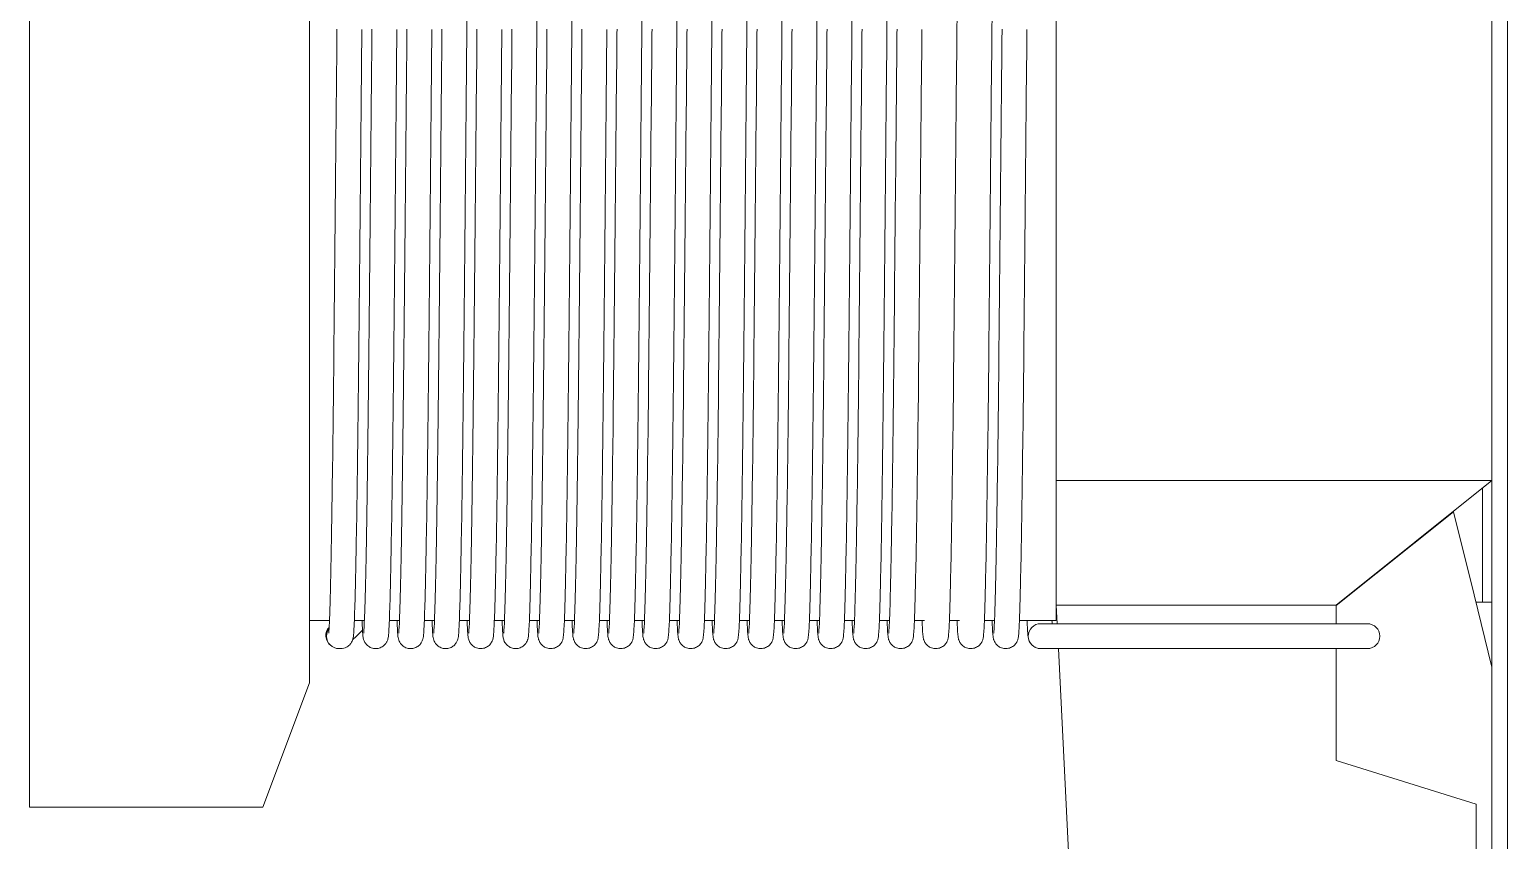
# Model space of a CAD drawing. Header units: millimetres. Extents: x 0 to 420, y 0 to 297.
# Drawn here: x 195.821 to 200.571, y 191.795 to 194.401 of the extents above; entities that cross this region are included whole.
import ezdxf

# ---------------------------------------------------------------- set-up
doc = ezdxf.new("R2010")
doc.units = ezdxf.units.MM

# ---------------------------------------------------------------- blocks, each defined once
blk = doc.blocks.new('A$Cca01fdc4')
at = {"color": 0, "linetype": 'Continuous', "lineweight": 0, "extrusion": (0, 1, 0)}
for p, q in [((99.3566, 0), (96.6783, 0)), ((108.204, 0), (99.3566, 0)), ((95.3, -0.05), (98.2, -0.05)), ((98.2, -0.05), (98.591, -0.05)), ((98.2, -1.45), (98.2, -0.05)), ((98.6, -0.55), (98.2, -0.05)), ((98.224, -0.08), (98.591, -0.08)), ((98.5674, -0.1074), (98.8, -0.05)), ((98.591, -0.05), (98.591, -0.08)), ((98.591, -0.05), (98.8, -0.05)), ((98.591, -0.08), (98.591, -0.1016)), ((98.8, -0.05), (99.6, -0.05)), ((98.5674, -0.1074), (98.3, -0.1734)), ((99.1, -0.55), (99.24, -0.1)), ((99.4, -0.1), (99.24, -0.1)), ((98.6013, -0.55), (98.3, -0.1734)), ((98.66, -0.45), (98.66, -0.53)), ((98.74, -0.53), (98.74, -0.45)), ((98.591, -0.5371), (98.591, -0.5387)), ((98.6, -1.45), (98.6, -0.55)), ((98.66, -0.55), (98.6, -0.55)), ((98.66, -1.42), (98.66, -0.53)), ((98.74, -1.42), (98.74, -0.53)), ((99.1, -0.55), (98.74, -0.55)), ((98.66, -1.42), (98.66, -1.5)), ((98.74, -1.443), (99.6, -1.4)), ((98.74, -1.5), (98.74, -1.42)), ((95.3, -1.45), (98.2, -1.45)), ((98.6, -1.45), (98.2, -1.45)), ((98.6, -1.45), (98.66, -1.447)), ((98.65, -1.45), (98.6, -1.45)), ((98.65, -1.45), (98.65, -1.5686)), ((98.65, -1.6486), (98.65, -1.6811)), ((98.65, -1.7611), (98.65, -1.7936)), ((98.65, -1.8736), (98.65, -1.9061)), ((98.65, -1.9861), (98.65, -2.0186)), ((98.65, -2.0986), (98.65, -2.1311)), ((98.65, -2.2111), (98.65, -2.2436)), ((98.65, -2.3236), (98.65, -2.3561)), ((98.65, -2.4361), (98.65, -2.4686)), ((98.65, -2.5486), (98.65, -2.5811)), ((98.65, -2.6611), (98.65, -2.6936)), ((98.65, -2.7736), (98.65, -2.8061)), ((98.65, -2.8861), (98.65, -2.9186)), ((98.65, -2.9986), (98.65, -3.0311)), ((98.65, -3.1111), (98.65, -3.1436)), ((98.65, -3.2236), (98.65, -3.2561)), ((98.65, -3.3361), (98.65, -3.3686)), ((98.65, -3.4486), (98.65, -3.4811)), ((98.65, -3.5611), (98.65, -3.5936)), ((98.65, -3.6736), (98.65, -3.7061)), ((98.74, -3.7555), (98.74, -3.75)), ((98.65, -3.7861), (98.65, -3.85)), ((94.65, -3.85), (98.85, -3.85)), ((98.85, -3.85), (99.25, -4)), ((99.25, -4), (99.25, -4.75)), ((99.25, -4.75), (94.575, -4.75))]:
    blk.add_line(p, q, dxfattribs=at)
at = {"color": 0, "linetype": 'Continuous', "lineweight": 0}
for start, end in [(90, 180), (0, 90)]:
    blk.add_arc((98.7, -0.45), 0.04, start, end, dxfattribs=at)
at = {"color": 0, "linetype": 'Continuous', "lineweight": 0, "extrusion": (0, 0, -1)}
for start, end in [(270, 0), (180, 270)]:
    blk.add_arc((-98.7, -1.5), 0.04, start, end, dxfattribs=at)
for centre, major_axis, ratio, start_param, end_param in [((98.7012, -3.76), (-0.0307, -0.0256), 0.902328, -0.926295, -0.058347), ((98.7, -3.7555), (-0.04, 0), 0.999958, -1.570796, -0.967192), ((98.7, -3.7555), (0.04, 0), 0.999958, 0, 1.570796), ((98.7012, -3.76), (-0.0307, -0.0256), 0.902328, -1.788245, -0.926295)]:
    blk.add_ellipse(centre, major_axis=major_axis, ratio=ratio, start_param=start_param, end_param=end_param, dxfattribs=at)
at = {"color": 0, "linetype": 'Continuous', "lineweight": 0}
blk.add_ellipse((98.7, -3.7555), major_axis=(0.0135, -0.0378), ratio=0.995584, start_param=-0.99229, end_param=-0.9485, dxfattribs=at)
for points in [[(98.65, -1.4639), (98.6535, -1.4637), (98.6569, -1.4636), (98.66, -1.4634)], [(98.6805, -3.68), (98.6914, -3.6905), (98.7017, -3.701), (98.7115, -3.7115)]]:
    blk.add_open_spline(points, degree=3, dxfattribs=at)
for points, knots in [([(98.7364, -1.5167), (98.7359, -1.5176), (98.7355, -1.5185), (98.7329, -1.5232), (98.7302, -1.5265), (98.725, -1.5315), (98.7224, -1.5333), (98.7181, -1.5359), (98.7164, -1.5367), (98.7128, -1.5382), (98.7113, -1.5386), (98.7074, -1.5397), (98.7058, -1.54), (98.6996, -1.541), (98.696, -1.5414), (98.6813, -1.5425), (98.6678, -1.5432), (98.6499, -1.5439)], [0.011865, 0.011865, 0.011865, 0.011865, 0.015143, 0.015143, 0.0299966, 0.0299966, 0.0437881, 0.0437881, 0.0573662, 0.0573662, 0.0766593, 0.0766593, 0.1169136, 0.1169136, 0.2374897, 0.2374897, 0.4686336, 0.4686336, 0.4686336, 0.4686336]), ([(96.7504, -1.5444), (96.9611, -1.5464), (97.1745, -1.5485), (97.5743, -1.5523), (97.7658, -1.554), (98.1018, -1.5578), (98.2507, -1.5598), (98.4869, -1.5639), (98.5772, -1.566), (98.661, -1.5689), (98.6804, -1.5699), (98.6964, -1.5712), (98.6993, -1.5715), (98.7046, -1.5723), (98.7065, -1.5724), (98.7127, -1.5744), (98.7141, -1.5748), (98.7178, -1.5765), (98.7203, -1.5777), (98.7258, -1.5817), (98.729, -1.5845), (98.7344, -1.5915), (98.7367, -1.5958), (98.7396, -1.605), (98.7402, -1.61), (98.7396, -1.6198), (98.7384, -1.6247), (98.7345, -1.6333), (98.7318, -1.6372), (98.726, -1.6432), (98.723, -1.6455), (98.7154, -1.65), (98.7124, -1.6508), (98.7082, -1.652), (98.7067, -1.6523), (98.7016, -1.6533), (98.6988, -1.6535), (98.6853, -1.6548), (98.6707, -1.6556), (98.65, -1.6564)], [0, 0, 0, 0, 0.632089, 0.632089, 1.266059, 1.266059, 1.900317, 1.900317, 2.534908, 2.534908, 2.850729, 2.850729, 2.937085, 2.937085, 3.0019, 3.0019, 3.017196, 3.017196, 3.033329, 3.033329, 3.049205, 3.049205, 3.065037, 3.065037, 3.080855, 3.080855, 3.096674, 3.096674, 3.112506, 3.112506, 3.128381, 3.128381, 3.160437, 3.160437, 3.191681, 3.191681, 3.285303, 3.285303, 3.553674, 3.553674, 3.553674, 3.553674]), ([(94.8091, -1.6301), (94.8091, -1.6301), (94.8105, -1.6303), (94.8196, -1.6312), (94.8353, -1.632), (94.9026, -1.6347), (94.9773, -1.6365), (95.1834, -1.6404), (95.3223, -1.6425), (95.642, -1.6463), (95.8272, -1.648), (96.2189, -1.6518), (96.4305, -1.6538), (96.6776, -1.6562), (96.714, -1.6565), (96.7504, -1.6569)], [3.205557, 3.205557, 3.205557, 3.205557, 3.283757, 3.283757, 3.565523, 3.565523, 4.143933, 4.143933, 4.77419, 4.77419, 5.407305, 5.407305, 6.040731, 6.040731, 6.149872, 6.149872, 6.149872, 6.149872]), ([(98.6909, -1.6511), (98.6909, -1.6511), (98.6909, -1.6511), (98.6908, -1.6511), (98.6878, -1.6507), (98.671, -1.6495), (98.6457, -1.6483), (98.5502, -1.6453), (98.4586, -1.6433), (98.2207, -1.6394), (98.0691, -1.6374), (97.7285, -1.6337), (97.535, -1.6319), (97.1457, -1.6282), (96.9466, -1.6263), (96.7496, -1.6244)], [3.205953, 3.205953, 3.205953, 3.205953, 3.207953, 3.207953, 3.327731, 3.327731, 3.688218, 3.688218, 4.294424, 4.294424, 4.926047, 4.926047, 5.559335, 5.559335, 6.1502, 6.1502, 6.1502, 6.1502]), ([(96.7504, -1.6569), (96.9611, -1.6589), (97.1745, -1.661), (97.5743, -1.6648), (97.7658, -1.6665), (98.1018, -1.6703), (98.2507, -1.6723), (98.4869, -1.6764), (98.5772, -1.6785), (98.661, -1.6814), (98.6804, -1.6824), (98.6964, -1.6837), (98.6993, -1.684), (98.7046, -1.6848), (98.7065, -1.6849), (98.7127, -1.6869), (98.7141, -1.6873), (98.7178, -1.689), (98.7203, -1.6902), (98.7258, -1.6942), (98.729, -1.697), (98.7344, -1.704), (98.7367, -1.7083), (98.7396, -1.7175), (98.7402, -1.7225), (98.7396, -1.7323), (98.7384, -1.7372), (98.7345, -1.7458), (98.7318, -1.7497), (98.726, -1.7557), (98.723, -1.758), (98.7154, -1.7625), (98.7124, -1.7633), (98.7082, -1.7645), (98.7067, -1.7648), (98.7016, -1.7658), (98.6988, -1.766), (98.6853, -1.7673), (98.6707, -1.7681), (98.65, -1.7689)], [0, 0, 0, 0, 0.632089, 0.632089, 1.266059, 1.266059, 1.900317, 1.900317, 2.534908, 2.534908, 2.850729, 2.850729, 2.937085, 2.937085, 3.0019, 3.0019, 3.017196, 3.017196, 3.033329, 3.033329, 3.049205, 3.049205, 3.065037, 3.065037, 3.080855, 3.080855, 3.096674, 3.096674, 3.112506, 3.112506, 3.128381, 3.128381, 3.160437, 3.160437, 3.191681, 3.191681, 3.285303, 3.285303, 3.553674, 3.553674, 3.553674, 3.553674]), ([(94.8091, -1.7426), (94.8091, -1.7426), (94.8105, -1.7428), (94.8196, -1.7437), (94.8353, -1.7445), (94.9026, -1.7472), (94.9773, -1.749), (95.1834, -1.7529), (95.3223, -1.755), (95.642, -1.7588), (95.8272, -1.7605), (96.2189, -1.7643), (96.4305, -1.7663), (96.6776, -1.7687), (96.714, -1.769), (96.7504, -1.7694)], [3.205557, 3.205557, 3.205557, 3.205557, 3.283757, 3.283757, 3.565523, 3.565523, 4.143933, 4.143933, 4.77419, 4.77419, 5.407305, 5.407305, 6.040731, 6.040731, 6.149872, 6.149872, 6.149872, 6.149872]), ([(96.7504, -1.7694), (96.9611, -1.7714), (97.1745, -1.7735), (97.5743, -1.7773), (97.7658, -1.779), (98.1018, -1.7828), (98.2507, -1.7848), (98.4869, -1.7889), (98.5772, -1.791), (98.661, -1.7939), (98.6804, -1.7949), (98.6964, -1.7962), (98.6993, -1.7965), (98.7046, -1.7973), (98.7065, -1.7974), (98.7127, -1.7994), (98.7141, -1.7998), (98.7178, -1.8015), (98.7203, -1.8027), (98.7258, -1.8067), (98.729, -1.8095), (98.7344, -1.8165), (98.7367, -1.8208), (98.7396, -1.83), (98.7402, -1.835), (98.7396, -1.8448), (98.7384, -1.8497), (98.7345, -1.8583), (98.7318, -1.8622), (98.726, -1.8682), (98.723, -1.8705), (98.7154, -1.875), (98.7124, -1.8758), (98.7082, -1.877), (98.7067, -1.8773), (98.7016, -1.8783), (98.6988, -1.8785), (98.6853, -1.8798), (98.6707, -1.8806), (98.65, -1.8814)], [0, 0, 0, 0, 0.632089, 0.632089, 1.266059, 1.266059, 1.900317, 1.900317, 2.534908, 2.534908, 2.850729, 2.850729, 2.937085, 2.937085, 3.0019, 3.0019, 3.017196, 3.017196, 3.033329, 3.033329, 3.049205, 3.049205, 3.065037, 3.065037, 3.080855, 3.080855, 3.096674, 3.096674, 3.112506, 3.112506, 3.128381, 3.128381, 3.160437, 3.160437, 3.191681, 3.191681, 3.285303, 3.285303, 3.553674, 3.553674, 3.553674, 3.553674]), ([(96.7504, -1.8819), (96.9611, -1.8839), (97.1745, -1.886), (97.5743, -1.8898), (97.7658, -1.8915), (98.1018, -1.8953), (98.2507, -1.8973), (98.4869, -1.9014), (98.5772, -1.9035), (98.661, -1.9064), (98.6804, -1.9074), (98.6964, -1.9087), (98.6993, -1.909), (98.7046, -1.9098), (98.7065, -1.9099), (98.7127, -1.9119), (98.7141, -1.9123), (98.7178, -1.914), (98.7203, -1.9152), (98.7258, -1.9192), (98.729, -1.922), (98.7344, -1.929), (98.7367, -1.9333), (98.7396, -1.9425), (98.7402, -1.9475), (98.7396, -1.9573), (98.7384, -1.9622), (98.7345, -1.9708), (98.7318, -1.9747), (98.726, -1.9807), (98.723, -1.983), (98.7154, -1.9875), (98.7124, -1.9883), (98.7082, -1.9895), (98.7067, -1.9898), (98.7016, -1.9908), (98.6988, -1.991), (98.6853, -1.9923), (98.6707, -1.9931), (98.65, -1.9939)], [0, 0, 0, 0, 0.632089, 0.632089, 1.266059, 1.266059, 1.900317, 1.900317, 2.534908, 2.534908, 2.850729, 2.850729, 2.937085, 2.937085, 3.0019, 3.0019, 3.017196, 3.017196, 3.033329, 3.033329, 3.049205, 3.049205, 3.065037, 3.065037, 3.080855, 3.080855, 3.096674, 3.096674, 3.112506, 3.112506, 3.128381, 3.128381, 3.160437, 3.160437, 3.191681, 3.191681, 3.285303, 3.285303, 3.553674, 3.553674, 3.553674, 3.553674]), ([(94.8091, -1.9676), (94.8091, -1.9676), (94.8105, -1.9678), (94.8196, -1.9687), (94.8353, -1.9695), (94.9026, -1.9722), (94.9773, -1.974), (95.1834, -1.9779), (95.3223, -1.98), (95.642, -1.9838), (95.8272, -1.9855), (96.2189, -1.9893), (96.4305, -1.9913), (96.6776, -1.9937), (96.714, -1.994), (96.7504, -1.9944)], [3.205557, 3.205557, 3.205557, 3.205557, 3.283757, 3.283757, 3.565523, 3.565523, 4.143933, 4.143933, 4.77419, 4.77419, 5.407305, 5.407305, 6.040731, 6.040731, 6.149872, 6.149872, 6.149872, 6.149872]), ([(98.6909, -1.9886), (98.6909, -1.9886), (98.6894, -1.9884), (98.6799, -1.9876), (98.6641, -1.9867), (98.5961, -1.984), (98.5208, -1.9822), (98.3133, -1.9783), (98.1739, -1.9762), (97.8534, -1.9724), (97.6679, -1.9707), (97.2758, -1.9669), (97.0641, -1.9649), (96.8187, -1.9625), (96.7842, -1.9622), (96.7496, -1.9619)], [3.20597, 3.20597, 3.20597, 3.20597, 3.287447, 3.287447, 3.569202, 3.569202, 4.149794, 4.149794, 4.780076, 4.780076, 5.4132, 5.4132, 6.04663, 6.04663, 6.150267, 6.150267, 6.150267, 6.150267]), ([(96.7504, -1.9944), (96.9611, -1.9964), (97.1745, -1.9985), (97.5743, -2.0023), (97.7658, -2.004), (98.1018, -2.0078), (98.2507, -2.0098), (98.4869, -2.0139), (98.5772, -2.016), (98.661, -2.0189), (98.6804, -2.0199), (98.6964, -2.0212), (98.6993, -2.0215), (98.7046, -2.0223), (98.7065, -2.0224), (98.7127, -2.0244), (98.7141, -2.0248), (98.7178, -2.0265), (98.7203, -2.0277), (98.7258, -2.0317), (98.729, -2.0345), (98.7344, -2.0415), (98.7367, -2.0458), (98.7396, -2.055), (98.7402, -2.06), (98.7396, -2.0698), (98.7384, -2.0747), (98.7345, -2.0833), (98.7318, -2.0872), (98.726, -2.0932), (98.723, -2.0955), (98.7154, -2.1), (98.7124, -2.1008), (98.7082, -2.102), (98.7067, -2.1023), (98.7016, -2.1033), (98.6988, -2.1035), (98.6853, -2.1048), (98.6707, -2.1056), (98.65, -2.1064)], [0, 0, 0, 0, 0.632089, 0.632089, 1.266059, 1.266059, 1.900317, 1.900317, 2.534908, 2.534908, 2.850729, 2.850729, 2.937085, 2.937085, 3.0019, 3.0019, 3.017196, 3.017196, 3.033329, 3.033329, 3.049205, 3.049205, 3.065037, 3.065037, 3.080855, 3.080855, 3.096674, 3.096674, 3.112506, 3.112506, 3.128381, 3.128381, 3.160437, 3.160437, 3.191681, 3.191681, 3.285303, 3.285303, 3.553674, 3.553674, 3.553674, 3.553674]), ([(94.8091, -2.0801), (94.8091, -2.0801), (94.8105, -2.0803), (94.8196, -2.0812), (94.8353, -2.082), (94.9026, -2.0847), (94.9773, -2.0865), (95.1834, -2.0904), (95.3223, -2.0925), (95.642, -2.0963), (95.8272, -2.098), (96.2189, -2.1018), (96.4305, -2.1038), (96.6776, -2.1062), (96.714, -2.1065), (96.7504, -2.1069)], [3.205557, 3.205557, 3.205557, 3.205557, 3.283757, 3.283757, 3.565523, 3.565523, 4.143933, 4.143933, 4.77419, 4.77419, 5.407305, 5.407305, 6.040731, 6.040731, 6.149872, 6.149872, 6.149872, 6.149872]), ([(98.6909, -2.1011), (98.6909, -2.1011), (98.6895, -2.1009), (98.6802, -2.1001), (98.6645, -2.0992), (98.597, -2.0966), (98.5221, -2.0947), (98.3154, -2.0908), (98.1764, -2.0888), (97.8564, -2.085), (97.6711, -2.0832), (97.2792, -2.0795), (97.0676, -2.0774), (96.8211, -2.0751), (96.7854, -2.0747), (96.7496, -2.0744)], [3.205727, 3.205727, 3.205727, 3.205727, 3.285058, 3.285058, 3.56682, 3.56682, 4.145995, 4.145995, 4.776261, 4.776261, 5.409379, 5.409379, 6.042806, 6.042806, 6.150035, 6.150035, 6.150035, 6.150035]), ([(96.7504, -2.1069), (96.9611, -2.1089), (97.1745, -2.111), (97.5743, -2.1148), (97.7658, -2.1165), (98.1018, -2.1203), (98.2507, -2.1223), (98.4869, -2.1264), (98.5772, -2.1285), (98.661, -2.1314), (98.6804, -2.1324), (98.6964, -2.1337), (98.6993, -2.134), (98.7046, -2.1348), (98.7065, -2.1349), (98.7127, -2.1369), (98.7141, -2.1373), (98.7178, -2.139), (98.7203, -2.1402), (98.7258, -2.1442), (98.729, -2.147), (98.7344, -2.154), (98.7367, -2.1583), (98.7396, -2.1675), (98.7402, -2.1725), (98.7396, -2.1823), (98.7384, -2.1872), (98.7345, -2.1958), (98.7318, -2.1997), (98.726, -2.2057), (98.723, -2.208), (98.7154, -2.2125), (98.7124, -2.2133), (98.7082, -2.2145), (98.7067, -2.2148), (98.7016, -2.2158), (98.6988, -2.216), (98.6853, -2.2173), (98.6707, -2.2181), (98.65, -2.2189)], [0, 0, 0, 0, 0.632089, 0.632089, 1.266059, 1.266059, 1.900317, 1.900317, 2.534908, 2.534908, 2.850729, 2.850729, 2.937085, 2.937085, 3.0019, 3.0019, 3.017196, 3.017196, 3.033329, 3.033329, 3.049205, 3.049205, 3.065037, 3.065037, 3.080855, 3.080855, 3.096674, 3.096674, 3.112506, 3.112506, 3.128381, 3.128381, 3.160437, 3.160437, 3.191681, 3.191681, 3.285303, 3.285303, 3.553674, 3.553674, 3.553674, 3.553674]), ([(94.8091, -2.1926), (94.8091, -2.1926), (94.8105, -2.1928), (94.8196, -2.1937), (94.8353, -2.1945), (94.9026, -2.1972), (94.9773, -2.199), (95.1834, -2.2029), (95.3223, -2.205), (95.642, -2.2088), (95.8272, -2.2105), (96.2189, -2.2143), (96.4305, -2.2163), (96.6776, -2.2187), (96.714, -2.219), (96.7504, -2.2194)], [3.205557, 3.205557, 3.205557, 3.205557, 3.283757, 3.283757, 3.565523, 3.565523, 4.143933, 4.143933, 4.77419, 4.77419, 5.407305, 5.407305, 6.040731, 6.040731, 6.149872, 6.149872, 6.149872, 6.149872]), ([(98.6909, -2.2136), (98.6909, -2.2136), (98.6895, -2.2134), (98.6804, -2.2126), (98.6647, -2.2117), (98.5974, -2.2091), (98.5227, -2.2072), (98.3166, -2.2033), (98.1777, -2.2013), (97.858, -2.1975), (97.6728, -2.1957), (97.2811, -2.192), (97.0695, -2.1899), (96.8224, -2.1876), (96.786, -2.1872), (96.7496, -2.1869)], [3.205557, 3.205557, 3.205557, 3.205557, 3.283757, 3.283757, 3.565523, 3.565523, 4.143933, 4.143933, 4.77419, 4.77419, 5.407305, 5.407305, 6.040731, 6.040731, 6.149872, 6.149872, 6.149872, 6.149872]), ([(96.7504, -2.2194), (96.9611, -2.2214), (97.1745, -2.2235), (97.5743, -2.2273), (97.7658, -2.229), (98.1018, -2.2328), (98.2507, -2.2348), (98.4869, -2.2389), (98.5772, -2.241), (98.661, -2.2439), (98.6804, -2.2449), (98.6964, -2.2462), (98.6993, -2.2465), (98.7046, -2.2473), (98.7065, -2.2474), (98.7127, -2.2494), (98.7141, -2.2498), (98.7178, -2.2515), (98.7203, -2.2527), (98.7258, -2.2567), (98.729, -2.2595), (98.7344, -2.2665), (98.7367, -2.2708), (98.7396, -2.28), (98.7402, -2.285), (98.7396, -2.2948), (98.7384, -2.2997), (98.7345, -2.3083), (98.7318, -2.3122), (98.726, -2.3182), (98.723, -2.3205), (98.7154, -2.325), (98.7124, -2.3258), (98.7082, -2.327), (98.7067, -2.3273), (98.7016, -2.3283), (98.6988, -2.3285), (98.6853, -2.3298), (98.6707, -2.3306), (98.65, -2.3314)], [0, 0, 0, 0, 0.632089, 0.632089, 1.266059, 1.266059, 1.900317, 1.900317, 2.534908, 2.534908, 2.850729, 2.850729, 2.937085, 2.937085, 3.0019, 3.0019, 3.017196, 3.017196, 3.033329, 3.033329, 3.049205, 3.049205, 3.065037, 3.065037, 3.080855, 3.080855, 3.096674, 3.096674, 3.112506, 3.112506, 3.128381, 3.128381, 3.160437, 3.160437, 3.191681, 3.191681, 3.285303, 3.285303, 3.553674, 3.553674, 3.553674, 3.553674]), ([(94.8091, -2.3051), (94.8091, -2.3051), (94.8105, -2.3053), (94.8196, -2.3062), (94.8353, -2.307), (94.9026, -2.3097), (94.9773, -2.3115), (95.1834, -2.3154), (95.3223, -2.3175), (95.642, -2.3213), (95.8272, -2.323), (96.2189, -2.3268), (96.4305, -2.3288), (96.6776, -2.3312), (96.714, -2.3315), (96.7504, -2.3319)], [3.205557, 3.205557, 3.205557, 3.205557, 3.283757, 3.283757, 3.565523, 3.565523, 4.143933, 4.143933, 4.77419, 4.77419, 5.407305, 5.407305, 6.040731, 6.040731, 6.149872, 6.149872, 6.149872, 6.149872]), ([(98.6909, -2.3261), (98.6909, -2.3261), (98.6895, -2.3259), (98.6804, -2.3251), (98.6647, -2.3242), (98.5974, -2.3216), (98.5227, -2.3197), (98.3166, -2.3158), (98.1777, -2.3138), (97.858, -2.31), (97.6728, -2.3082), (97.2811, -2.3045), (97.0695, -2.3024), (96.8224, -2.3001), (96.786, -2.2997), (96.7496, -2.2994)], [3.205557, 3.205557, 3.205557, 3.205557, 3.283757, 3.283757, 3.565523, 3.565523, 4.143933, 4.143933, 4.77419, 4.77419, 5.407305, 5.407305, 6.040731, 6.040731, 6.149872, 6.149872, 6.149872, 6.149872]), ([(96.7504, -2.3319), (96.9611, -2.3339), (97.1745, -2.336), (97.5743, -2.3398), (97.7658, -2.3415), (98.1018, -2.3453), (98.2507, -2.3473), (98.4869, -2.3514), (98.5772, -2.3535), (98.661, -2.3564), (98.6804, -2.3574), (98.6964, -2.3587), (98.6993, -2.359), (98.7046, -2.3598), (98.7065, -2.3599), (98.7127, -2.3619), (98.7141, -2.3623), (98.7178, -2.364), (98.7203, -2.3652), (98.7258, -2.3692), (98.729, -2.372), (98.7344, -2.379), (98.7367, -2.3833), (98.7396, -2.3925), (98.7402, -2.3975), (98.7396, -2.4073), (98.7384, -2.4122), (98.7345, -2.4208), (98.7318, -2.4247), (98.726, -2.4307), (98.723, -2.433), (98.7154, -2.4375), (98.7124, -2.4383), (98.7082, -2.4395), (98.7067, -2.4398), (98.7016, -2.4408), (98.6988, -2.441), (98.6853, -2.4423), (98.6707, -2.4431), (98.65, -2.4439)], [0, 0, 0, 0, 0.632089, 0.632089, 1.266059, 1.266059, 1.900317, 1.900317, 2.534908, 2.534908, 2.850729, 2.850729, 2.937085, 2.937085, 3.0019, 3.0019, 3.017196, 3.017196, 3.033329, 3.033329, 3.049205, 3.049205, 3.065037, 3.065037, 3.080855, 3.080855, 3.096674, 3.096674, 3.112506, 3.112506, 3.128381, 3.128381, 3.160437, 3.160437, 3.191681, 3.191681, 3.285303, 3.285303, 3.553674, 3.553674, 3.553674, 3.553674]), ([(94.8091, -2.4176), (94.8091, -2.4176), (94.8105, -2.4178), (94.8196, -2.4187), (94.8353, -2.4195), (94.9026, -2.4222), (94.9773, -2.424), (95.1834, -2.4279), (95.3223, -2.43), (95.642, -2.4338), (95.8272, -2.4355), (96.2189, -2.4393), (96.4305, -2.4413), (96.6776, -2.4437), (96.714, -2.444), (96.7504, -2.4444)], [3.205557, 3.205557, 3.205557, 3.205557, 3.283757, 3.283757, 3.565523, 3.565523, 4.143933, 4.143933, 4.77419, 4.77419, 5.407305, 5.407305, 6.040731, 6.040731, 6.149872, 6.149872, 6.149872, 6.149872]), ([(98.6909, -2.4386), (98.6909, -2.4386), (98.6895, -2.4384), (98.6804, -2.4376), (98.6647, -2.4367), (98.5974, -2.4341), (98.5227, -2.4322), (98.3166, -2.4283), (98.1777, -2.4263), (97.858, -2.4225), (97.6728, -2.4207), (97.2811, -2.417), (97.0695, -2.4149), (96.8224, -2.4126), (96.786, -2.4122), (96.7496, -2.4119)], [3.205557, 3.205557, 3.205557, 3.205557, 3.283757, 3.283757, 3.565523, 3.565523, 4.143933, 4.143933, 4.77419, 4.77419, 5.407305, 5.407305, 6.040731, 6.040731, 6.149872, 6.149872, 6.149872, 6.149872]), ([(96.7504, -2.4444), (96.9611, -2.4464), (97.1745, -2.4485), (97.5743, -2.4523), (97.7658, -2.454), (98.1018, -2.4578), (98.2507, -2.4598), (98.4869, -2.4639), (98.5772, -2.466), (98.661, -2.4689), (98.6804, -2.4699), (98.6964, -2.4712), (98.6993, -2.4715), (98.7046, -2.4723), (98.7065, -2.4724), (98.7127, -2.4744), (98.7141, -2.4748), (98.7178, -2.4765), (98.7203, -2.4777), (98.7258, -2.4817), (98.729, -2.4845), (98.7344, -2.4915), (98.7367, -2.4958), (98.7396, -2.505), (98.7402, -2.51), (98.7396, -2.5198), (98.7384, -2.5247), (98.7345, -2.5333), (98.7318, -2.5372), (98.726, -2.5432), (98.723, -2.5455), (98.7154, -2.55), (98.7124, -2.5508), (98.7082, -2.552), (98.7067, -2.5523), (98.7016, -2.5533), (98.6988, -2.5535), (98.6853, -2.5548), (98.6707, -2.5556), (98.65, -2.5564)], [0, 0, 0, 0, 0.632089, 0.632089, 1.266059, 1.266059, 1.900317, 1.900317, 2.534908, 2.534908, 2.850729, 2.850729, 2.937085, 2.937085, 3.0019, 3.0019, 3.017196, 3.017196, 3.033329, 3.033329, 3.049205, 3.049205, 3.065037, 3.065037, 3.080855, 3.080855, 3.096674, 3.096674, 3.112506, 3.112506, 3.128381, 3.128381, 3.160437, 3.160437, 3.191681, 3.191681, 3.285303, 3.285303, 3.553674, 3.553674, 3.553674, 3.553674]), ([(94.8091, -2.5301), (94.8091, -2.5301), (94.8105, -2.5303), (94.8196, -2.5312), (94.8353, -2.532), (94.9026, -2.5347), (94.9773, -2.5365), (95.1834, -2.5404), (95.3223, -2.5425), (95.642, -2.5463), (95.8272, -2.548), (96.2189, -2.5518), (96.4305, -2.5538), (96.6776, -2.5562), (96.714, -2.5565), (96.7504, -2.5569)], [3.205557, 3.205557, 3.205557, 3.205557, 3.283757, 3.283757, 3.565523, 3.565523, 4.143933, 4.143933, 4.77419, 4.77419, 5.407305, 5.407305, 6.040731, 6.040731, 6.149872, 6.149872, 6.149872, 6.149872]), ([(98.6909, -2.5511), (98.6909, -2.5511), (98.6895, -2.5509), (98.6804, -2.5501), (98.6647, -2.5492), (98.5974, -2.5466), (98.5227, -2.5447), (98.3166, -2.5408), (98.1777, -2.5388), (97.858, -2.535), (97.6728, -2.5332), (97.2811, -2.5295), (97.0695, -2.5274), (96.8224, -2.5251), (96.786, -2.5247), (96.7496, -2.5244)], [3.205557, 3.205557, 3.205557, 3.205557, 3.283757, 3.283757, 3.565523, 3.565523, 4.143933, 4.143933, 4.77419, 4.77419, 5.407305, 5.407305, 6.040731, 6.040731, 6.149872, 6.149872, 6.149872, 6.149872]), ([(96.7504, -2.5569), (96.9611, -2.5589), (97.1745, -2.561), (97.5743, -2.5648), (97.7658, -2.5665), (98.1018, -2.5703), (98.2507, -2.5723), (98.4869, -2.5764), (98.5772, -2.5785), (98.661, -2.5814), (98.6804, -2.5824), (98.6964, -2.5837), (98.6993, -2.584), (98.7046, -2.5848), (98.7065, -2.5849), (98.7127, -2.5869), (98.7141, -2.5873), (98.7178, -2.589), (98.7203, -2.5902), (98.7258, -2.5942), (98.729, -2.597), (98.7344, -2.604), (98.7367, -2.6083), (98.7396, -2.6175), (98.7402, -2.6225), (98.7396, -2.6323), (98.7384, -2.6372), (98.7345, -2.6458), (98.7318, -2.6497), (98.726, -2.6557), (98.723, -2.658), (98.7154, -2.6625), (98.7124, -2.6633), (98.7082, -2.6645), (98.7067, -2.6648), (98.7016, -2.6658), (98.6988, -2.666), (98.6853, -2.6673), (98.6707, -2.6681), (98.65, -2.6689)], [0, 0, 0, 0, 0.632089, 0.632089, 1.266059, 1.266059, 1.900317, 1.900317, 2.534908, 2.534908, 2.850729, 2.850729, 2.937085, 2.937085, 3.0019, 3.0019, 3.017196, 3.017196, 3.033329, 3.033329, 3.049205, 3.049205, 3.065037, 3.065037, 3.080855, 3.080855, 3.096674, 3.096674, 3.112506, 3.112506, 3.128381, 3.128381, 3.160437, 3.160437, 3.191681, 3.191681, 3.285303, 3.285303, 3.553674, 3.553674, 3.553674, 3.553674]), ([(94.8091, -2.6426), (94.8091, -2.6426), (94.8105, -2.6428), (94.8196, -2.6437), (94.8353, -2.6445), (94.9026, -2.6472), (94.9773, -2.649), (95.1834, -2.6529), (95.3223, -2.655), (95.642, -2.6588), (95.8272, -2.6605), (96.2189, -2.6643), (96.4305, -2.6663), (96.6776, -2.6687), (96.714, -2.669), (96.7504, -2.6694)], [3.205557, 3.205557, 3.205557, 3.205557, 3.283757, 3.283757, 3.565523, 3.565523, 4.143933, 4.143933, 4.77419, 4.77419, 5.407305, 5.407305, 6.040731, 6.040731, 6.149872, 6.149872, 6.149872, 6.149872]), ([(98.6909, -2.6636), (98.6909, -2.6636), (98.6895, -2.6634), (98.6804, -2.6626), (98.6647, -2.6617), (98.5974, -2.6591), (98.5227, -2.6572), (98.3166, -2.6533), (98.1777, -2.6513), (97.858, -2.6475), (97.6728, -2.6457), (97.2811, -2.642), (97.0695, -2.6399), (96.8224, -2.6376), (96.786, -2.6372), (96.7496, -2.6369)], [3.205557, 3.205557, 3.205557, 3.205557, 3.283757, 3.283757, 3.565523, 3.565523, 4.143933, 4.143933, 4.77419, 4.77419, 5.407305, 5.407305, 6.040731, 6.040731, 6.149872, 6.149872, 6.149872, 6.149872]), ([(96.7504, -2.6694), (96.9611, -2.6714), (97.1745, -2.6735), (97.5743, -2.6773), (97.7658, -2.679), (98.1018, -2.6828), (98.2507, -2.6848), (98.4869, -2.6889), (98.5772, -2.691), (98.661, -2.6939), (98.6804, -2.6949), (98.6964, -2.6962), (98.6993, -2.6965), (98.7046, -2.6973), (98.7065, -2.6974), (98.7127, -2.6994), (98.7141, -2.6998), (98.7178, -2.7015), (98.7203, -2.7027), (98.7258, -2.7067), (98.729, -2.7095), (98.7344, -2.7165), (98.7367, -2.7208), (98.7396, -2.73), (98.7402, -2.735), (98.7396, -2.7448), (98.7384, -2.7497), (98.7345, -2.7583), (98.7318, -2.7622), (98.726, -2.7682), (98.723, -2.7705), (98.7154, -2.775), (98.7124, -2.7758), (98.7082, -2.777), (98.7067, -2.7773), (98.7016, -2.7783), (98.6988, -2.7785), (98.6853, -2.7798), (98.6707, -2.7806), (98.65, -2.7814)], [0, 0, 0, 0, 0.632089, 0.632089, 1.266059, 1.266059, 1.900317, 1.900317, 2.534908, 2.534908, 2.850729, 2.850729, 2.937085, 2.937085, 3.0019, 3.0019, 3.017196, 3.017196, 3.033329, 3.033329, 3.049205, 3.049205, 3.065037, 3.065037, 3.080855, 3.080855, 3.096674, 3.096674, 3.112506, 3.112506, 3.128381, 3.128381, 3.160437, 3.160437, 3.191681, 3.191681, 3.285303, 3.285303, 3.553674, 3.553674, 3.553674, 3.553674]), ([(98.6909, -2.7761), (98.6909, -2.7761), (98.6895, -2.7759), (98.6804, -2.7751), (98.6647, -2.7742), (98.5974, -2.7716), (98.5227, -2.7697), (98.3166, -2.7658), (98.1777, -2.7638), (97.858, -2.76), (97.6728, -2.7582), (97.2811, -2.7545), (97.0695, -2.7524), (96.8224, -2.7501), (96.786, -2.7497), (96.7496, -2.7494)], [3.205557, 3.205557, 3.205557, 3.205557, 3.283757, 3.283757, 3.565523, 3.565523, 4.143933, 4.143933, 4.77419, 4.77419, 5.407305, 5.407305, 6.040731, 6.040731, 6.149872, 6.149872, 6.149872, 6.149872]), ([(94.8091, -2.7551), (94.8091, -2.7551), (94.8105, -2.7553), (94.8196, -2.7562), (94.8353, -2.757), (94.9026, -2.7597), (94.9773, -2.7615), (95.1834, -2.7654), (95.3223, -2.7675), (95.642, -2.7713), (95.8272, -2.773), (96.2189, -2.7768), (96.4305, -2.7788), (96.6776, -2.7812), (96.714, -2.7815), (96.7504, -2.7819)], [3.205557, 3.205557, 3.205557, 3.205557, 3.283757, 3.283757, 3.565523, 3.565523, 4.143933, 4.143933, 4.77419, 4.77419, 5.407305, 5.407305, 6.040731, 6.040731, 6.149872, 6.149872, 6.149872, 6.149872]), ([(96.7504, -2.7819), (96.9611, -2.7839), (97.1745, -2.786), (97.5743, -2.7898), (97.7658, -2.7915), (98.1018, -2.7953), (98.2507, -2.7973), (98.4869, -2.8014), (98.5772, -2.8035), (98.661, -2.8064), (98.6804, -2.8074), (98.6964, -2.8087), (98.6993, -2.809), (98.7046, -2.8098), (98.7065, -2.8099), (98.7127, -2.8119), (98.7141, -2.8123), (98.7178, -2.814), (98.7203, -2.8152), (98.7258, -2.8192), (98.729, -2.822), (98.7344, -2.829), (98.7367, -2.8333), (98.7396, -2.8425), (98.7402, -2.8475), (98.7396, -2.8573), (98.7384, -2.8622), (98.7345, -2.8708), (98.7318, -2.8747), (98.726, -2.8807), (98.723, -2.883), (98.7154, -2.8875), (98.7124, -2.8883), (98.7082, -2.8895), (98.7067, -2.8898), (98.7016, -2.8908), (98.6988, -2.891), (98.6853, -2.8923), (98.6707, -2.8931), (98.65, -2.8939)], [0, 0, 0, 0, 0.632089, 0.632089, 1.266059, 1.266059, 1.900317, 1.900317, 2.534908, 2.534908, 2.850729, 2.850729, 2.937085, 2.937085, 3.0019, 3.0019, 3.017196, 3.017196, 3.033329, 3.033329, 3.049205, 3.049205, 3.065037, 3.065037, 3.080855, 3.080855, 3.096674, 3.096674, 3.112506, 3.112506, 3.128381, 3.128381, 3.160437, 3.160437, 3.191681, 3.191681, 3.285303, 3.285303, 3.553674, 3.553674, 3.553674, 3.553674]), ([(98.6909, -2.8886), (98.6909, -2.8886), (98.6895, -2.8884), (98.6804, -2.8876), (98.6647, -2.8867), (98.5974, -2.8841), (98.5227, -2.8822), (98.3166, -2.8783), (98.1777, -2.8763), (97.858, -2.8725), (97.6728, -2.8707), (97.2811, -2.867), (97.0695, -2.8649), (96.8224, -2.8626), (96.786, -2.8622), (96.7496, -2.8619)], [3.205557, 3.205557, 3.205557, 3.205557, 3.283757, 3.283757, 3.565523, 3.565523, 4.143933, 4.143933, 4.77419, 4.77419, 5.407305, 5.407305, 6.040731, 6.040731, 6.149872, 6.149872, 6.149872, 6.149872]), ([(96.7504, -2.8944), (96.9611, -2.8964), (97.1745, -2.8985), (97.5743, -2.9023), (97.7658, -2.904), (98.1018, -2.9078), (98.2507, -2.9098), (98.4869, -2.9139), (98.5772, -2.916), (98.661, -2.9189), (98.6804, -2.9199), (98.6964, -2.9212), (98.6993, -2.9215), (98.7046, -2.9223), (98.7065, -2.9224), (98.7127, -2.9244), (98.7141, -2.9248), (98.7178, -2.9265), (98.7203, -2.9277), (98.7258, -2.9317), (98.729, -2.9345), (98.7344, -2.9415), (98.7367, -2.9458), (98.7396, -2.955), (98.7402, -2.96), (98.7396, -2.9698), (98.7384, -2.9747), (98.7345, -2.9833), (98.7318, -2.9872), (98.726, -2.9932), (98.723, -2.9955), (98.7154, -3), (98.7124, -3.0008), (98.7082, -3.002), (98.7067, -3.0023), (98.7016, -3.0033), (98.6988, -3.0035), (98.6853, -3.0048), (98.6707, -3.0056), (98.65, -3.0064)], [0, 0, 0, 0, 0.632089, 0.632089, 1.266059, 1.266059, 1.900317, 1.900317, 2.534908, 2.534908, 2.850729, 2.850729, 2.937085, 2.937085, 3.0019, 3.0019, 3.017196, 3.017196, 3.033329, 3.033329, 3.049205, 3.049205, 3.065037, 3.065037, 3.080855, 3.080855, 3.096674, 3.096674, 3.112506, 3.112506, 3.128381, 3.128381, 3.160437, 3.160437, 3.191681, 3.191681, 3.285303, 3.285303, 3.553674, 3.553674, 3.553674, 3.553674]), ([(94.8091, -2.9801), (94.8091, -2.9801), (94.8105, -2.9803), (94.8196, -2.9812), (94.8353, -2.982), (94.9026, -2.9847), (94.9773, -2.9865), (95.1834, -2.9904), (95.3223, -2.9925), (95.642, -2.9963), (95.8272, -2.998), (96.2189, -3.0018), (96.4305, -3.0038), (96.6776, -3.0062), (96.714, -3.0065), (96.7504, -3.0069)], [3.205557, 3.205557, 3.205557, 3.205557, 3.283757, 3.283757, 3.565523, 3.565523, 4.143933, 4.143933, 4.77419, 4.77419, 5.407305, 5.407305, 6.040731, 6.040731, 6.149872, 6.149872, 6.149872, 6.149872]), ([(98.6909, -3.0011), (98.6909, -3.0011), (98.6895, -3.0009), (98.6804, -3.0001), (98.6647, -2.9992), (98.5974, -2.9966), (98.5227, -2.9947), (98.3166, -2.9908), (98.1777, -2.9888), (97.858, -2.985), (97.6728, -2.9832), (97.2811, -2.9795), (97.0695, -2.9774), (96.8224, -2.9751), (96.786, -2.9747), (96.7496, -2.9744)], [3.205557, 3.205557, 3.205557, 3.205557, 3.283757, 3.283757, 3.565523, 3.565523, 4.143933, 4.143933, 4.77419, 4.77419, 5.407305, 5.407305, 6.040731, 6.040731, 6.149872, 6.149872, 6.149872, 6.149872]), ([(96.7504, -3.0069), (96.9611, -3.0089), (97.1745, -3.011), (97.5743, -3.0148), (97.7658, -3.0165), (98.1018, -3.0203), (98.2507, -3.0223), (98.4869, -3.0264), (98.5772, -3.0285), (98.661, -3.0314), (98.6804, -3.0324), (98.6964, -3.0337), (98.6993, -3.034), (98.7046, -3.0348), (98.7065, -3.0349), (98.7127, -3.0369), (98.7141, -3.0373), (98.7178, -3.039), (98.7203, -3.0402), (98.7258, -3.0442), (98.729, -3.047), (98.7344, -3.054), (98.7367, -3.0583), (98.7396, -3.0675), (98.7402, -3.0725), (98.7396, -3.0823), (98.7384, -3.0872), (98.7345, -3.0958), (98.7318, -3.0997), (98.726, -3.1057), (98.723, -3.108), (98.7154, -3.1125), (98.7124, -3.1133), (98.7082, -3.1145), (98.7067, -3.1148), (98.7016, -3.1158), (98.6988, -3.116), (98.6853, -3.1173), (98.6707, -3.1181), (98.65, -3.1189)], [0, 0, 0, 0, 0.632089, 0.632089, 1.266059, 1.266059, 1.900317, 1.900317, 2.534908, 2.534908, 2.850729, 2.850729, 2.937085, 2.937085, 3.0019, 3.0019, 3.017196, 3.017196, 3.033329, 3.033329, 3.049205, 3.049205, 3.065037, 3.065037, 3.080855, 3.080855, 3.096674, 3.096674, 3.112506, 3.112506, 3.128381, 3.128381, 3.160437, 3.160437, 3.191681, 3.191681, 3.285303, 3.285303, 3.553674, 3.553674, 3.553674, 3.553674]), ([(98.6909, -3.1136), (98.6909, -3.1136), (98.6895, -3.1134), (98.6804, -3.1126), (98.6647, -3.1117), (98.5974, -3.1091), (98.5227, -3.1072), (98.3166, -3.1033), (98.1777, -3.1013), (97.858, -3.0975), (97.6728, -3.0957), (97.2811, -3.092), (97.0695, -3.0899), (96.8224, -3.0876), (96.786, -3.0872), (96.7496, -3.0869)], [3.205557, 3.205557, 3.205557, 3.205557, 3.283757, 3.283757, 3.565523, 3.565523, 4.143933, 4.143933, 4.77419, 4.77419, 5.407305, 5.407305, 6.040731, 6.040731, 6.149872, 6.149872, 6.149872, 6.149872]), ([(94.8091, -3.0926), (94.8091, -3.0926), (94.8105, -3.0928), (94.8196, -3.0937), (94.8353, -3.0945), (94.9026, -3.0972), (94.9773, -3.099), (95.1834, -3.1029), (95.3223, -3.105), (95.642, -3.1088), (95.8272, -3.1105), (96.2189, -3.1143), (96.4305, -3.1163), (96.6776, -3.1187), (96.714, -3.119), (96.7504, -3.1194)], [3.205557, 3.205557, 3.205557, 3.205557, 3.283757, 3.283757, 3.565523, 3.565523, 4.143933, 4.143933, 4.77419, 4.77419, 5.407305, 5.407305, 6.040731, 6.040731, 6.149872, 6.149872, 6.149872, 6.149872]), ([(96.7504, -3.1194), (96.9611, -3.1214), (97.1745, -3.1235), (97.5743, -3.1273), (97.7658, -3.129), (98.1018, -3.1328), (98.2507, -3.1348), (98.4869, -3.1389), (98.5772, -3.141), (98.661, -3.1439), (98.6804, -3.1449), (98.6972, -3.1463), (98.7004, -3.1466), (98.706, -3.1475), (98.7076, -3.1478), (98.7123, -3.1492), (98.7151, -3.1499), (98.722, -3.1539), (98.725, -3.1559), (98.7308, -3.1616), (98.7337, -3.1653), (98.7379, -3.1738), (98.7393, -3.1786), (98.7403, -3.1883), (98.7399, -3.1933), (98.7373, -3.2027), (98.7352, -3.2071), (98.73, -3.2144), (98.7268, -3.2174), (98.7212, -3.2217), (98.7187, -3.2231), (98.7127, -3.2259), (98.7105, -3.2264), (98.7065, -3.2274), (98.705, -3.2276), (98.6992, -3.2286), (98.6955, -3.2289), (98.681, -3.23), (98.6676, -3.2307), (98.6499, -3.2314)], [0, 0, 0, 0, 0.632089, 0.632089, 1.266059, 1.266059, 1.900317, 1.900317, 2.534908, 2.534908, 2.850729, 2.850729, 2.95655, 2.95655, 2.996253, 2.996253, 3.026281, 3.026281, 3.042127, 3.042127, 3.057981, 3.057981, 3.073801, 3.073801, 3.08962, 3.08962, 3.105441, 3.105441, 3.121301, 3.121301, 3.137131, 3.137131, 3.168715, 3.168715, 3.207881, 3.207881, 3.325288, 3.325288, 3.553561, 3.553561, 3.553561, 3.553561]), ([(98.6909, -3.2261), (98.6909, -3.2261), (98.6895, -3.2259), (98.6804, -3.2251), (98.6647, -3.2242), (98.5974, -3.2216), (98.5227, -3.2197), (98.3166, -3.2158), (98.1777, -3.2138), (97.858, -3.21), (97.6728, -3.2082), (97.2811, -3.2045), (97.0695, -3.2024), (96.8224, -3.2001), (96.786, -3.1997), (96.7496, -3.1994)], [3.205557, 3.205557, 3.205557, 3.205557, 3.283757, 3.283757, 3.565523, 3.565523, 4.143933, 4.143933, 4.77419, 4.77419, 5.407305, 5.407305, 6.040731, 6.040731, 6.149872, 6.149872, 6.149872, 6.149872]), ([(96.7504, -3.2319), (96.9611, -3.2339), (97.1745, -3.236), (97.5743, -3.2398), (97.7658, -3.2415), (98.1018, -3.2453), (98.2507, -3.2473), (98.4869, -3.2514), (98.5772, -3.2535), (98.661, -3.2564), (98.6804, -3.2574), (98.6971, -3.2588), (98.7003, -3.2591), (98.7059, -3.26), (98.7075, -3.2603), (98.7121, -3.2616), (98.7148, -3.2623), (98.7215, -3.2661), (98.7244, -3.268), (98.7303, -3.2735), (98.7332, -3.2771), (98.7375, -3.2854), (98.7391, -3.2902), (98.7403, -3.2999), (98.74, -3.3049), (98.7377, -3.3143), (98.7356, -3.3188), (98.7305, -3.3263), (98.7274, -3.3294), (98.7217, -3.3339), (98.7191, -3.3353), (98.713, -3.3383), (98.7107, -3.3388), (98.7067, -3.3398), (98.7053, -3.3401), (98.6997, -3.341), (98.6962, -3.3413), (98.6819, -3.3425), (98.6682, -3.3432), (98.6499, -3.3439)], [0, 0, 0, 0, 0.632089, 0.632089, 1.266059, 1.266059, 1.900317, 1.900317, 2.534908, 2.534908, 2.850729, 2.850729, 2.955981, 2.955981, 2.99547, 2.99547, 3.025312, 3.025312, 3.04115, 3.04115, 3.057007, 3.057007, 3.072828, 3.072828, 3.088647, 3.088647, 3.104468, 3.104468, 3.120324, 3.120324, 3.136163, 3.136163, 3.167785, 3.167785, 3.205132, 3.205132, 3.317082, 3.317082, 3.553587, 3.553587, 3.553587, 3.553587]), ([(94.8091, -3.3176), (94.8091, -3.3176), (94.8105, -3.3178), (94.8196, -3.3187), (94.8353, -3.3195), (94.9026, -3.3222), (94.9773, -3.324), (95.1834, -3.3279), (95.3223, -3.33), (95.642, -3.3338), (95.8272, -3.3355), (96.2189, -3.3393), (96.4305, -3.3413), (96.6776, -3.3437), (96.714, -3.344), (96.7504, -3.3444)], [3.205557, 3.205557, 3.205557, 3.205557, 3.283757, 3.283757, 3.565523, 3.565523, 4.143933, 4.143933, 4.77419, 4.77419, 5.407305, 5.407305, 6.040731, 6.040731, 6.149872, 6.149872, 6.149872, 6.149872]), ([(98.6909, -3.3386), (98.6909, -3.3386), (98.6895, -3.3384), (98.6804, -3.3376), (98.6647, -3.3367), (98.5974, -3.3341), (98.5227, -3.3322), (98.3166, -3.3283), (98.1777, -3.3263), (97.858, -3.3225), (97.6728, -3.3207), (97.2811, -3.317), (97.0695, -3.3149), (96.8224, -3.3126), (96.786, -3.3122), (96.7496, -3.3119)], [3.205557, 3.205557, 3.205557, 3.205557, 3.283757, 3.283757, 3.565523, 3.565523, 4.143933, 4.143933, 4.77419, 4.77419, 5.407305, 5.407305, 6.040731, 6.040731, 6.149872, 6.149872, 6.149872, 6.149872]), ([(96.7504, -3.3444), (96.9611, -3.3464), (97.1745, -3.3485), (97.5743, -3.3523), (97.7658, -3.354), (98.1018, -3.3578), (98.2507, -3.3598), (98.4869, -3.3639), (98.5772, -3.366), (98.6563, -3.3688), (98.6739, -3.3696), (98.6923, -3.3708), (98.6969, -3.3712), (98.7038, -3.3721), (98.7057, -3.3723), (98.7115, -3.3739), (98.7131, -3.3744), (98.7177, -3.3764), (98.7206, -3.3779), (98.7269, -3.3826), (98.73, -3.3856), (98.7352, -3.393), (98.7374, -3.3974), (98.7399, -3.4067), (98.7403, -3.4118), (98.7393, -3.4215), (98.7378, -3.4263), (98.7336, -3.4347), (98.7308, -3.4384), (98.725, -3.4441), (98.722, -3.4461), (98.7148, -3.4502), (98.712, -3.4509), (98.7079, -3.4521), (98.7065, -3.4524), (98.7014, -3.4533), (98.6986, -3.4536), (98.6851, -3.4548), (98.6706, -3.4556), (98.65, -3.4564)], [0, 0, 0, 0, 0.632089, 0.632089, 1.266059, 1.266059, 1.900317, 1.900317, 2.534908, 2.534908, 2.797972, 2.797972, 2.929234, 2.929234, 2.995337, 2.995337, 3.016021, 3.016021, 3.035273, 3.035273, 3.051147, 3.051147, 3.066975, 3.066975, 3.082794, 3.082794, 3.098613, 3.098613, 3.114449, 3.114449, 3.130322, 3.130322, 3.162253, 3.162253, 3.19349, 3.19349, 3.28711, 3.28711, 3.553782, 3.553782, 3.553782, 3.553782]), ([(98.6909, -3.4511), (98.6909, -3.4511), (98.6895, -3.4509), (98.6804, -3.4501), (98.6647, -3.4492), (98.5974, -3.4466), (98.5227, -3.4447), (98.3166, -3.4408), (98.1777, -3.4388), (97.858, -3.435), (97.6728, -3.4332), (97.2811, -3.4295), (97.0695, -3.4274), (96.8224, -3.4251), (96.786, -3.4247), (96.7496, -3.4244)], [3.205557, 3.205557, 3.205557, 3.205557, 3.283757, 3.283757, 3.565523, 3.565523, 4.143933, 4.143933, 4.77419, 4.77419, 5.407305, 5.407305, 6.040731, 6.040731, 6.149872, 6.149872, 6.149872, 6.149872]), ([(96.7504, -3.4569), (96.9611, -3.4589), (97.1745, -3.461), (97.5743, -3.4648), (97.7658, -3.4665), (98.1018, -3.4703), (98.2507, -3.4723), (98.4869, -3.4764), (98.5772, -3.4785), (98.6563, -3.4813), (98.6738, -3.4821), (98.6922, -3.4833), (98.6968, -3.4837), (98.7037, -3.4846), (98.7057, -3.4848), (98.7113, -3.4864), (98.713, -3.4869), (98.7177, -3.4889), (98.7208, -3.4904), (98.7271, -3.4953), (98.7303, -3.4984), (98.7354, -3.5058), (98.7375, -3.5103), (98.7399, -3.5197), (98.7403, -3.5247), (98.7392, -3.5344), (98.7377, -3.5392), (98.7334, -3.5475), (98.7305, -3.5512), (98.7247, -3.5568), (98.7218, -3.5588), (98.7146, -3.5628), (98.7119, -3.5635), (98.7078, -3.5646), (98.7064, -3.5649), (98.7014, -3.5658), (98.6986, -3.5661), (98.6851, -3.5673), (98.6706, -3.5681), (98.65, -3.5689)], [0, 0, 0, 0, 0.632089, 0.632089, 1.266059, 1.266059, 1.900317, 1.900317, 2.534908, 2.534908, 2.797442, 2.797442, 2.928433, 2.928433, 2.994121, 2.994121, 3.015929, 3.015929, 3.035721, 3.035721, 3.051595, 3.051595, 3.067422, 3.067422, 3.083241, 3.083241, 3.09906, 3.09906, 3.114897, 3.114897, 3.130769, 3.130769, 3.162671, 3.162671, 3.193907, 3.193907, 3.287526, 3.287526, 3.55378, 3.55378, 3.55378, 3.55378]), ([(98.6909, -3.5636), (98.6909, -3.5636), (98.6895, -3.5634), (98.6804, -3.5626), (98.6647, -3.5617), (98.5974, -3.5591), (98.5227, -3.5572), (98.3166, -3.5533), (98.1777, -3.5513), (97.858, -3.5475), (97.6728, -3.5457), (97.2811, -3.542), (97.0695, -3.5399), (96.8224, -3.5376), (96.786, -3.5372), (96.7496, -3.5369)], [3.205557, 3.205557, 3.205557, 3.205557, 3.283757, 3.283757, 3.565523, 3.565523, 4.143933, 4.143933, 4.77419, 4.77419, 5.407305, 5.407305, 6.040731, 6.040731, 6.149872, 6.149872, 6.149872, 6.149872]), ([(96.7504, -3.5694), (96.9611, -3.5714), (97.1745, -3.5735), (97.5743, -3.5773), (97.7658, -3.579), (98.1018, -3.5828), (98.2507, -3.5848), (98.4869, -3.5889), (98.5772, -3.591), (98.6563, -3.5938), (98.6737, -3.5946), (98.6921, -3.5958), (98.6968, -3.5962), (98.7036, -3.5971), (98.7056, -3.5973), (98.7108, -3.5987), (98.7121, -3.5991), (98.715, -3.6003), (98.7164, -3.6008), (98.7201, -3.6027), (98.7228, -3.6044), (98.7286, -3.6092), (98.7317, -3.6126), (98.7365, -3.6205), (98.7383, -3.6251), (98.7402, -3.6346), (98.7402, -3.6397), (98.7385, -3.6493), (98.7368, -3.6539), (98.7321, -3.6619), (98.7291, -3.6653), (98.7233, -3.6704), (98.7205, -3.6721), (98.7138, -3.6755), (98.7113, -3.6761), (98.7074, -3.6772), (98.706, -3.6774), (98.7009, -3.6784), (98.698, -3.6786), (98.6843, -3.6799), (98.67, -3.6806), (98.65, -3.6814)], [0, 0, 0, 0, 0.632089, 0.632089, 1.266059, 1.266059, 1.900317, 1.900317, 2.534908, 2.534908, 2.796911, 2.796911, 2.927633, 2.927633, 2.992916, 2.992916, 3.011104, 3.011104, 3.022612, 3.022612, 3.038421, 3.038421, 3.054288, 3.054288, 3.070111, 3.070111, 3.08593, 3.08593, 3.10175, 3.10175, 3.117595, 3.117595, 3.133456, 3.133456, 3.16521, 3.16521, 3.197677, 3.197677, 3.294996, 3.294996, 3.553852, 3.553852, 3.553852, 3.553852]), ([(98.6909, -3.6761), (98.6909, -3.6761), (98.6895, -3.6759), (98.6804, -3.6751), (98.6647, -3.6742), (98.5974, -3.6716), (98.5227, -3.6697), (98.3166, -3.6658), (98.1777, -3.6638), (97.858, -3.66), (97.6728, -3.6582), (97.2811, -3.6545), (97.0695, -3.6524), (96.8224, -3.6501), (96.786, -3.6497), (96.7496, -3.6494)], [3.205557, 3.205557, 3.205557, 3.205557, 3.283757, 3.283757, 3.565523, 3.565523, 4.143933, 4.143933, 4.77419, 4.77419, 5.407305, 5.407305, 6.040731, 6.040731, 6.149872, 6.149872, 6.149872, 6.149872]), ([(96.7504, -3.6819), (96.9611, -3.6839), (97.1745, -3.686), (97.5743, -3.6898), (97.7658, -3.6915), (98.1018, -3.6953), (98.2507, -3.6973), (98.4869, -3.7014), (98.5772, -3.7035), (98.6562, -3.7063), (98.6737, -3.7071), (98.692, -3.7083), (98.6967, -3.7087), (98.7035, -3.7096), (98.7055, -3.7098), (98.7115, -3.7114), (98.7143, -3.712), (98.7218, -3.7163), (98.7248, -3.7183), (98.7306, -3.7239), (98.7335, -3.7276), (98.737, -3.7344), (98.7381, -3.7373), (98.7396, -3.7434), (98.74, -3.7467), (98.74, -3.75)], [0, 0, 0, 0, 0.632089, 0.632089, 1.266059, 1.266059, 1.900317, 1.900317, 2.534908, 2.534908, 2.79638, 2.79638, 2.926833, 2.926833, 2.991724, 2.991724, 3.025973, 3.025973, 3.041817, 3.041817, 3.057671, 3.057671, 3.067742, 3.067742, 3.07832, 3.07832, 3.07832, 3.07832]), ([(98.6909, -3.7886), (98.6909, -3.7886), (98.6908, -3.7886), (98.6893, -3.7884), (98.6837, -3.7879), (98.6544, -3.7861), (98.6129, -3.7846), (98.4769, -3.7812), (98.3665, -3.7792), (98.0952, -3.7752), (97.9298, -3.7733), (97.5675, -3.7697), (97.3658, -3.7678), (97.0251, -3.7645), (96.887, -3.7632), (96.7496, -3.7619)], [0.131247, 0.131247, 0.131247, 0.131247, 0.150455, 0.150455, 0.313958, 0.313958, 0.777044, 0.777044, 1.398258, 1.398258, 2.030732, 2.030732, 2.664155, 2.664155, 3.076187, 3.076187, 3.076187, 3.076187])]:
    blk.add_open_spline(points, degree=3, knots=knots, dxfattribs=at)

msp = doc.modelspace()

# ---------------------------------------------------------------- block references
at = {"rotation": 270}
msp.add_blockref('A$Cca01fdc4', (200.5712, 291.1517), dxfattribs=at)

doc.saveas('drawing.dxf')
